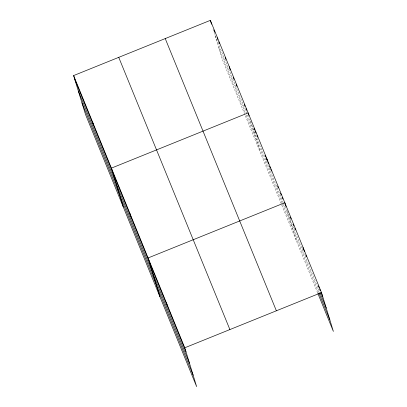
<?xml version="1.0" encoding="UTF-8"?>
<svg xmlns="http://www.w3.org/2000/svg" width="407" height="407" viewBox="0 0 407 407"><rect width="100%" height="100%" fill="white"/><g stroke="black" fill="none" stroke-linecap="round" stroke-linejoin="round"><path stroke-width="0.31" stroke-dasharray="2.04 1.53" d="M215.069 35.77L283.104 202.401M283.338 202.986L320.019 292.816M218.707 47.665L245.253 112.688M246.21 115.028L318.65 292.465M317.658 292.928L222.232 59.213L214.326 33.338M287.301 210.862L296.698 241.595M250.626 121.032L260.022 151.765M213.024 29.085L214.138 32.728"/><path stroke-width="0.61" d="M73.621 75.575L184.768 347.787L196.647 386.65L85.506 114.433L73.621 75.575L210.353 20.35L321.494 292.567L333.379 331.425L317.898 293.513M184.768 347.787L321.494 292.567M214.168 30.667L214.886 32.423M217.038 37.693L217.755 39.454M218.712 41.794L219.429 43.554M225.168 57.611L225.885 59.366M233.303 77.528L234.02 79.284M236.172 84.559L236.889 86.315M244.302 104.472L245.019 106.232M245.976 108.572L246.693 110.333M254.09 128.439L254.802 130.189M255.281 131.359L255.993 133.109M256.944 135.439L257.662 137.19M265.043 155.276L265.761 157.026M266.712 159.356L267.424 161.106M267.903 162.276L268.615 164.026M269.571 166.356L270.284 168.106M270.762 169.276L271.474 171.026M277.666 186.192L278.383 187.942M280.525 193.188L281.237 194.938M282.193 197.273L282.906 199.023M290.288 217.104L291.005 218.854M293.147 224.104L293.864 225.854M294.816 228.19L295.528 229.94M302.91 248.021L303.627 249.771M305.769 255.021L306.486 256.771M318.391 285.938L319.108 287.688M319.581 288.853L320.299 290.603M321.011 292.353L322.68 296.438M320.019 292.816L326.211 307.982M318.89 293.05L329.848 319.882M165.232 38.573L276.373 310.79M118.742 57.351L229.889 329.563M74.807 79.446L185.948 351.658M78.337 90.99L189.479 363.207M81.975 102.885L193.116 375.101M303.159 247.649L304.339 251.521M286.004 206.608L284.819 202.737L148.087 257.957L159.971 296.82M266.478 157.819L267.496 161.136M248.987 115.669L248.143 112.902L111.411 168.127L123.29 206.985M229.248 66.626L230.26 69.943M210.353 20.35L211.538 24.222M166.427 302.874L167.613 306.746M129.752 213.044L130.932 216.916M92.516 121.851L93.702 125.722"/></g></svg>
